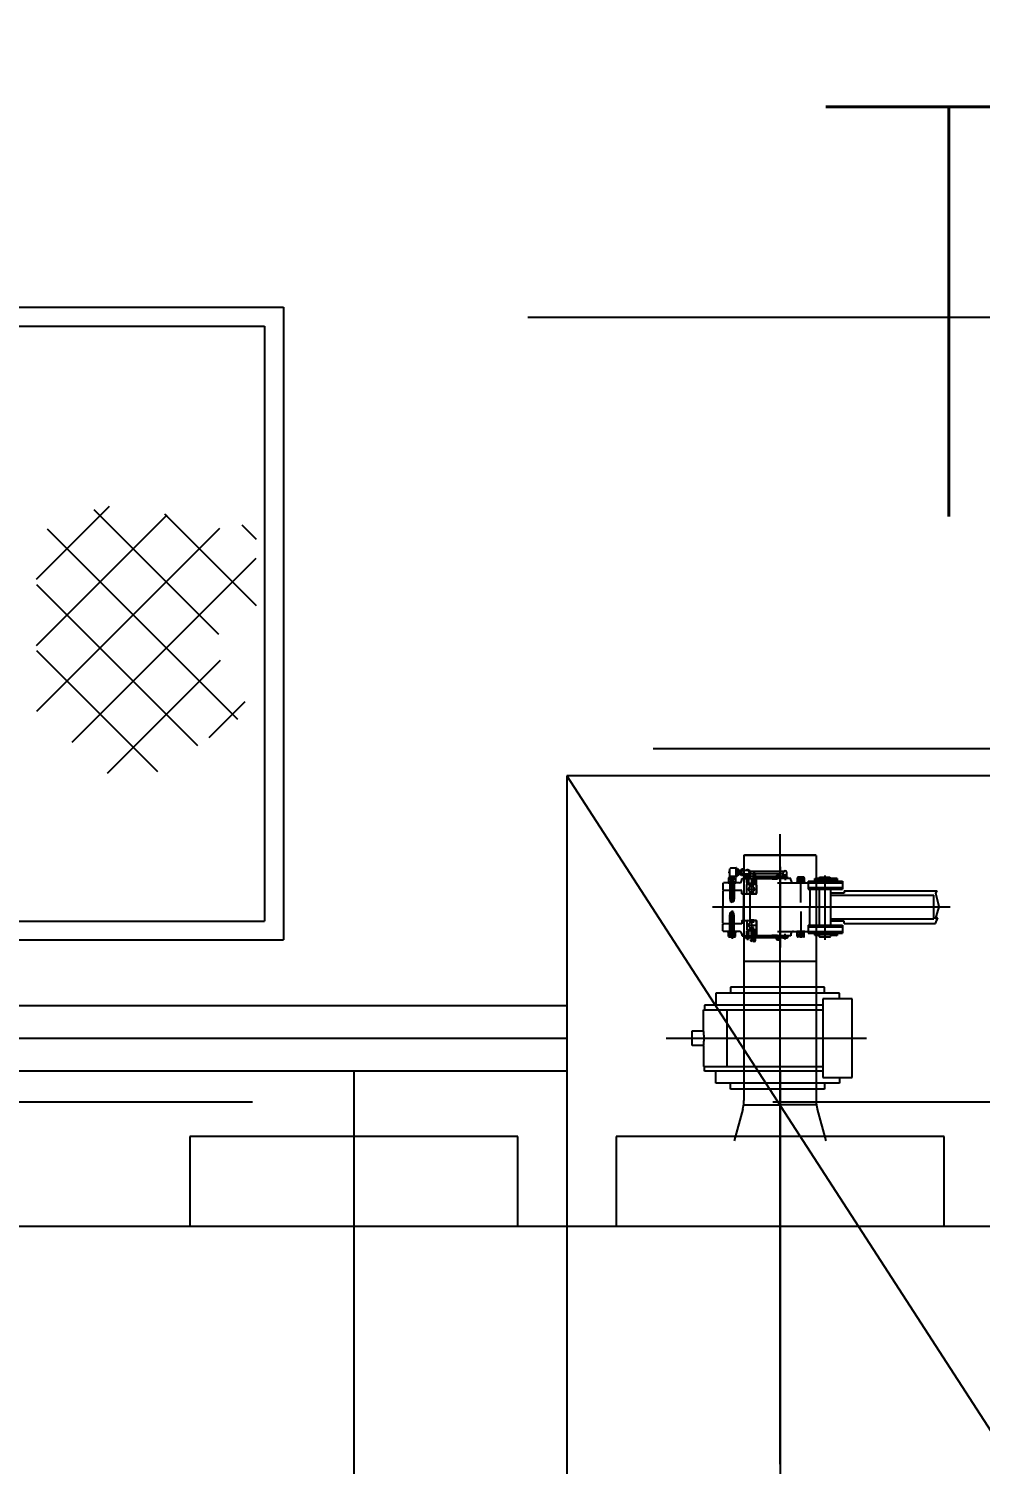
# Model space of a CAD drawing. Header units: millimetres. Extents: x 0 to 42050, y 0 to 29700.
# Drawn here: x 31803.1 to 32093.3, y 21675 to 22112.9 of the extents above; entities that cross this region are included whole.
import ezdxf

# ---------------------------------------------------------------- set-up
doc = ezdxf.new("R2010")
doc.units = ezdxf.units.MM
doc.header["$LTSCALE"] = 50
for name, pattern in [('CENTER2', [28.575, 19.05, -3.175, 3.175, -3.175]), ('HIDDEN2', [4.7625, 3.175, -1.5875]), ('PHANTOM2', [31.75, 15.875, -3.175, 3.175, -3.175, 3.175, -3.175])]:
    doc.linetypes.add(name, pattern=pattern)
for name, color, linetype in [('COTA', 7, 'Continuous'), ('EXISTENTE', 8, 'PHANTOM2'), ('SOLDAS', 8, 'Continuous'), ('TC1', 8, 'CENTER2'), ('TDM', 2, 'Continuous'), ('TR', 7, 'Continuous'), ('TR100', 3, 'Continuous')]:
    doc.layers.add(name, color=color, linetype=linetype)
doc.layers.add('HIDDEN', color=8, linetype='HIDDEN2', transparency=0.4)
doc.styles.add('TR100', font='simplex.shx')

# ---------------------------------------------------------------- blocks, each defined once
blk = doc.blocks.new('CX')
at = {"layer": 'SOLDAS'}
for p, q in [((842, 4929.2), (842, 4964.2)), ((842, 4964.2), (887, 4964.2)), ((887, 4964.2), (887, 4929.2)), ((763.5, 4566.2), (763.5, 4926.2)), ((763.5, 4926.2), (778.5, 4926.2)), ((842, 4929.2), (778.5, 4929.2)), ((778.5, 4929.2), (778.5, 4566.2)), ((887, 4929.2), (950.5, 4929.2)), ((950.5, 4929.2), (950.5, 4566.2)), ((965.5, 4926.2), (950.5, 4926.2)), ((965.5, 4566.2), (965.5, 4926.2)), ((727.5, 4515.2), (727.5, 4892.2)), ((727.5, 4892.2), (763.5, 4892.2)), ((1001.5, 4892.2), (965.5, 4892.2)), ((1001.5, 4515.2), (1001.5, 4892.2)), ((708.5, 4560.2), (708.5, 4847.2)), ((708.5, 4847.2), (727.5, 4847.2)), ((778.5, 4857.2), (950.5, 4857.2)), ((1020.5, 4847.2), (1001.5, 4847.2)), ((1020.5, 4560.2), (1020.5, 4847.2)), ((727.5, 4560.2), (708.5, 4560.2)), ((984.5, 4566.2), (744.5, 4566.2)), ((744.5, 4566.2), (744.5, 4476.2)), ((984.5, 4476.2), (984.5, 4566.2)), ((1001.5, 4560.2), (1020.5, 4560.2)), ((744.5, 4515.2), (727.5, 4515.2)), ((984.5, 4515.2), (1001.5, 4515.2)), ((744.5, 4476.2), (984.5, 4476.2))]:
    blk.add_line(p, q, dxfattribs=at)
blk.add_arc((864.5, 5115.8), 188, 263.1263, 276.8737, dxfattribs=at)
blk = doc.blocks.new('A$C8ff1fb60')
at = {"layer": 'HIDDEN'}
h = blk.add_hatch(dxfattribs=at)
h.set_pattern_fill('ANSI37', color=256, scale=4.5, style=0)
h.set_pattern_definition([(45, (-24791.182, -27357.396), (-10.102788, 10.102788), []), (135, (-24791.182, -27357.396), (-10.102788, -10.102788), [])])
h.paths.add_polyline_path([(-4876.75, 1984.43), (-4876.75, 2010.52), (-4877.06, 2010.99), (-4886.62, 2008.97), (-4895.1, 2010.05), (-4906.68, 2014.22), (-4916.49, 2016.79), (-4926, 2014.95), (-4943.79, 2007.62), (-4943.82, 1953.45), (-4915.94, 1928.9), (-4878.51, 1953.52), (-4891.3, 1974.82)])
at = {"layer": 'SOLDAS'}
for points in [[(-4734.31, 1898.62), (-4732.39, 1898.62), (-4732.39, 1898.58), (-4734.31, 1898.58)], [(-4728.71, 1898.58), (-4730.99, 1898.58), (-4730.99, 1898.62), (-4728.71, 1898.62)], [(-4734.31, 1888.42), (-4732.39, 1888.42), (-4732.39, 1888.45), (-4734.31, 1888.45)], [(-4728.71, 1888.45), (-4730.99, 1888.45), (-4730.99, 1888.42), (-4728.71, 1888.42)]]:
    blk.add_hatch(color=256, dxfattribs=at).paths.add_polyline_path(points)
blk.add_line((-5545.15, 1853.54), (-4782.03, 1853.54))
at = {"layer": 'EXISTENTE'}
for p, q in [((-5126.98, 2076.5), (-4868.49, 2076.5)), ((-4868.49, 2076.5), (-4868.49, 1883.54)), ((-5746.46, 2073.54), (-4596.42, 2073.54)), ((-5126.98, 2070.76), (-4874.23, 2070.76)), ((-4874.23, 2070.76), (-4874.23, 1889.28)), ((1118.04, 1941.75), (-4782.03, 1941.76)), ((-4782.03, 1933.54), (-4782.03, 1513.54)), ((-4728.04, 1909.31), (-4727.84, 1909.51)), ((-4706.04, 1909.31), (-4728.04, 1909.31)), ((-4728.04, 1909.31), (-4728.04, 1834.54)), ((-4727.84, 1909.51), (-4706.24, 1909.51)), ((-4706.04, 1909.31), (-4706.24, 1909.51)), ((-4706.04, 1909.31), (-4706.04, 1834.54)), ((-5148.53, 1889.28), (-4874.23, 1889.28)), ((-5148.53, 1883.54), (-4868.49, 1883.54)), ((-4728.04, 1877.01), (-4706.04, 1877.01)), ((-5545.15, 1863.54), (-4782.03, 1863.54)), ((-5545.15, 1843.54), (-4782.03, 1843.54)), ((1154.54, 1834.04), (-8528.49, 1834.04)), ((-4728.39, 1831.9), (-4731.04, 1822.2)), ((-4728.13, 1833.2), (-4717.04, 1833.2)), ((-4705.95, 1833.2), (-4717.04, 1833.2)), ((-4705.69, 1831.9), (-4703.04, 1822.2))]:
    blk.add_line(p, q, dxfattribs=at)
for points in [[(-4797.02, 1796.04), (-4797.02, 1823.54), (-4897.02, 1823.54), (-4897.02, 1796.04)], [(-4667.04, 1796.04), (-4667.04, 1823.54), (-4767.04, 1823.54), (-4767.04, 1796.04)]]:
    blk.add_lwpolyline(points, dxfattribs=at)
for centre, start, end in [((-4738.04, 1834.54), 344.7449, 0), ((-4696.04, 1834.54), 180, 195.2551)]:
    blk.add_arc(centre, 10, start, end, dxfattribs=at)
at = {"layer": 'SOLDAS'}
for p, q in [((-4732.33, 1903), (-4732.33, 1905.2)), ((-4730.5, 1905.36), (-4732.17, 1905.36)), ((-4730.44, 1902.69), (-4730.44, 1905.52)), ((-4730.28, 1905.52), (-4730.44, 1905.52)), ((-4730.28, 1902.69), (-4730.28, 1905.52)), ((-4729.97, 1905.2), (-4730.28, 1905.2)), ((-4729.97, 1903), (-4729.97, 1905.2)), ((-4734.46, 1900.77), (-4734.31, 1900.92)), ((-4734.46, 1900.77), (-4734.46, 1898.77)), ((-4729.51, 1900.92), (-4734.31, 1900.92)), ((-4732.9, 1901.22), (-4731.58, 1901.22)), ((-4732.9, 1900.92), (-4732.9, 1901.22)), ((-4732.9, 1900.92), (-4731.75, 1900.92)), ((-4732.74, 1902.48), (-4732.74, 1901.22)), ((-4732.58, 1904.46), (-4732.63, 1904.41)), ((-4732.5, 1904.29), (-4732.63, 1904.41)), ((-4732.5, 1903.92), (-4732.63, 1903.79)), ((-4732.58, 1903.74), (-4732.63, 1903.79)), ((-4732.6, 1902.62), (-4730.78, 1902.62)), ((-4732.59, 1904.01), (-4732.59, 1904.19)), ((-4732.56, 1904.19), (-4732.59, 1904.19)), ((-4732.56, 1904.01), (-4732.59, 1904.01)), ((-4732.4, 1904.29), (-4732.58, 1904.46)), ((-4732.4, 1903.92), (-4732.58, 1903.74)), ((-4732.56, 1903.96), (-4732.56, 1904.25)), ((-4732.38, 1904.29), (-4732.52, 1904.29)), ((-4732.38, 1903.92), (-4732.52, 1903.92)), ((-4732.39, 1902.62), (-4732.39, 1901.92)), ((-4732.39, 1901.92), (-4731.69, 1901.52)), ((-4732.39, 1900.92), (-4732.39, 1900.64)), ((-4732.38, 1903.83), (-4732.38, 1904.38)), ((-4732.33, 1904.38), (-4732.38, 1904.38)), ((-4732.33, 1903.83), (-4732.38, 1903.83)), ((-4730.5, 1902.85), (-4732.17, 1902.85)), ((-4732.04, 1902.62), (-4732.04, 1901.92)), ((-4731.75, 1900.92), (-4731.58, 1901.22)), ((-4731, 1901.92), (-4731.69, 1901.52)), ((-4731.63, 1900.92), (-4731.46, 1901.22)), ((-4731.63, 1900.92), (-4730.49, 1900.92)), ((-4731.46, 1901.22), (-4730.49, 1901.22)), ((-4731.35, 1902.62), (-4731.35, 1901.92)), ((-4731, 1902.62), (-4731, 1901.92)), ((-4730.99, 1900.92), (-4730.99, 1900.64)), ((-4730.64, 1902.48), (-4730.64, 1901.22)), ((-4730.49, 1901.22), (-4730.49, 1900.92)), ((-4730.28, 1902.69), (-4730.44, 1902.69)), ((-4729.97, 1903), (-4730.28, 1903)), ((-4729.65, 1904.95), (-4729.97, 1904.95)), ((-4729.65, 1904.58), (-4729.97, 1904.58)), ((-4729.65, 1904.11), (-4729.97, 1904.11)), ((-4729.65, 1903.64), (-4729.97, 1903.64)), ((-4729.65, 1903.25), (-4729.97, 1903.25)), ((-4729.65, 1903.25), (-4729.65, 1904.95)), ((-4729.24, 1904.73), (-4729.65, 1904.73)), ((-4729.17, 1903.47), (-4729.65, 1903.47)), ((-4729.24, 1904.76), (-4729.16, 1903.45)), ((-4729.21, 1904.78), (-4729.22, 1904.78)), ((-4729.19, 1904.76), (-4729.12, 1903.45)), ((-4729.12, 1904.73), (-4729.19, 1904.73)), ((-4729.14, 1903.43), (-4729.14, 1903.43)), ((-4729.12, 1904.76), (-4729.05, 1903.45)), ((-4729.05, 1903.47), (-4729.12, 1903.47)), ((-4729.1, 1904.78), (-4729.1, 1904.78)), ((-4729.07, 1904.76), (-4729, 1903.45)), ((-4729, 1904.73), (-4729.07, 1904.73)), ((-4729.02, 1903.43), (-4729.02, 1903.43)), ((-4729, 1904.76), (-4728.93, 1903.45)), ((-4728.93, 1903.47), (-4729, 1903.47)), ((-4728.98, 1904.78), (-4728.98, 1904.78)), ((-4728.96, 1904.76), (-4728.88, 1903.45)), ((-4728.88, 1904.73), (-4728.95, 1904.73)), ((-4728.9, 1903.43), (-4728.9, 1903.43)), ((-4728.88, 1904.76), (-4728.87, 1904.48)), ((-4728.87, 1903.47), (-4728.88, 1903.47)), ((-4728.87, 1903.43), (-4728.87, 1904.81)), ((-4728.18, 1905.05), (-4728.77, 1905.05)), ((-4728.18, 1904.57), (-4728.77, 1904.57)), ((-4728.18, 1903.63), (-4728.77, 1903.63)), ((-4728.18, 1903.16), (-4728.77, 1903.16)), ((-4728.71, 1902.12), (-4728.56, 1902.27)), ((-4728.71, 1901.72), (-4728.71, 1902.12)), ((-4728.56, 1902.27), (-4725.21, 1902.27)), ((-4728.08, 1903.4), (-4728.08, 1904.81)), ((-4727.7, 1904.66), (-4728.08, 1904.66)), ((-4728.08, 1904.66), (-4728.08, 1903.55)), ((-4726.91, 1903.55), (-4728.08, 1903.55)), ((-4726.91, 1904.66), (-4727.7, 1904.66)), ((-4727.7, 1903.55), (-4727.7, 1903.31)), ((-4726.12, 1903.31), (-4727.7, 1903.31)), ((-4727.55, 1902.89), (-4727.47, 1902.94)), ((-4727.55, 1902.89), (-4727.55, 1902.47)), ((-4726.27, 1902.47), (-4727.55, 1902.47)), ((-4727.48, 1903.08), (-4727.48, 1903.21)), ((-4727.47, 1903.25), (-4727.47, 1903.31)), ((-4727.37, 1903.25), (-4727.47, 1903.25)), ((-4727.47, 1902.94), (-4726.36, 1902.94)), ((-4727.42, 1902.34), (-4726.41, 1902.34)), ((-4727.42, 1902.34), (-4727.42, 1902.27)), ((-4727.37, 1903.25), (-4727.26, 1903.25)), ((-4726.46, 1903.04), (-4727.37, 1903.04)), ((-4727.37, 1902.34), (-4727.37, 1902.47)), ((-4727.28, 1902.94), (-4727.28, 1903.04)), ((-4726.57, 1903.25), (-4727.26, 1903.25)), ((-4727.26, 1903.21), (-4727.26, 1903.08)), ((-4727.23, 1902.94), (-4727.23, 1903.04)), ((-4727.23, 1902.89), (-4727.23, 1902.47)), ((-4727.21, 1901.05), (-4727.21, 1902.27)), ((-4727.21, 1901.05), (-4726.61, 1901.05)), ((-4727.15, 1902.27), (-4727.15, 1900.82)), ((-4727.11, 1900.8), (-4727.15, 1900.82)), ((-4727.15, 1900.82), (-4726.67, 1900.82)), ((-4727.11, 1900.42), (-4727.11, 1900.8)), ((-4726.67, 1900.82), (-4726.71, 1900.8)), ((-4726.71, 1900.72), (-4726.71, 1900.8)), ((-4726.67, 1902.27), (-4726.67, 1900.82)), ((-4726.61, 1901.05), (-4726.61, 1902.27)), ((-4726.6, 1902.94), (-4726.6, 1903.04)), ((-4726.59, 1902.89), (-4726.59, 1902.47)), ((-4726.57, 1903.25), (-4726.46, 1903.25)), ((-4726.57, 1903.21), (-4726.57, 1903.08)), ((-4726.55, 1902.94), (-4726.55, 1903.04)), ((-4726.46, 1903.25), (-4726.36, 1903.25)), ((-4726.46, 1902.34), (-4726.46, 1902.47)), ((-4726.41, 1902.34), (-4726.41, 1902.27)), ((-4726.36, 1903.25), (-4726.36, 1903.31)), ((-4726.27, 1902.89), (-4726.36, 1902.94)), ((-4726.35, 1903.08), (-4726.35, 1903.21)), ((-4726.27, 1902.89), (-4726.27, 1902.47)), ((-4725.19, 1902.87), (-4726.21, 1902.87)), ((-4726.21, 1902.27), (-4726.21, 1902.87)), ((-4715.93, 1904.39), (-4726.17, 1904.39)), ((-4726.12, 1904.1), (-4726.12, 1903.31)), ((-4725.22, 1903.65), (-4726.12, 1903.65)), ((-4725.71, 1902.27), (-4725.71, 1900.82)), ((-4725.71, 1901.92), (-4725.71, 1900.92)), ((-4725.71, 1901.92), (-4725.71, 1900.92)), ((-4725.71, 1901.92), (-4725.71, 1900.92)), ((-4725.71, 1900.82), (-4724.21, 1900.82)), ((-4725.71, 1900.82), (-4724.21, 1900.82)), ((-4724.66, 1902.02), (-4725.61, 1902.02)), ((-4725.41, 1900.52), (-4725.41, 1900.82)), ((-4725.34, 1901.54), (-4725.34, 1900.82)), ((-4725.34, 1900.82), (-4724.21, 1900.82)), ((-4725.3, 1903.19), (-4725.3, 1902.96)), ((-4725.24, 1901.64), (-4724.77, 1901.64)), ((-4725.12, 1903.89), (-4725.21, 1903.73)), ((-4725.21, 1903.73), (-4724.57, 1903.73)), ((-4725.21, 1902.27), (-4724.11, 1902.27)), ((-4724.59, 1903.22), (-4725.2, 1903.22)), ((-4725.19, 1902.92), (-4725.2, 1902.92)), ((-4724.98, 1902.92), (-4725.2, 1902.92)), ((-4725.19, 1902.92), (-4725.19, 1902.27)), ((-4725.19, 1902.92), (-4725.19, 1902.43)), ((-4725.13, 1902.86), (-4725.19, 1902.92)), ((-4724.59, 1902.92), (-4725.19, 1902.92)), ((-4725.19, 1902.43), (-4725.13, 1902.37)), ((-4724.59, 1902.43), (-4725.19, 1902.43)), ((-4725.16, 1903.48), (-4724.63, 1903.48)), ((-4725.13, 1902.86), (-4725.13, 1902.37)), ((-4724.65, 1902.86), (-4725.13, 1902.86)), ((-4725.04, 1902.37), (-4725.13, 1902.37)), ((-4725.13, 1902.37), (-4725.13, 1902.27)), ((-4725.12, 1903.89), (-4724.66, 1903.89)), ((-4725.1, 1903.19), (-4725.1, 1902.96)), ((-4725.04, 1902.37), (-4725.04, 1902.3)), ((-4725.04, 1902.37), (-4724.74, 1902.37)), ((-4725.04, 1902.32), (-4724.74, 1902.32)), ((-4725.04, 1902.3), (-4724.74, 1902.3)), ((-4724.89, 1902.3), (-4724.89, 1902.32)), ((-4724.77, 1901.64), (-4724.66, 1901.42)), ((-4724.65, 1902.37), (-4724.74, 1902.37)), ((-4724.74, 1902.37), (-4724.74, 1902.3)), ((-4724.69, 1903.19), (-4724.69, 1902.96)), ((-4724.66, 1903.89), (-4724.57, 1903.73)), ((-4724.66, 1902.02), (-4724.21, 1902.02)), ((-4724.66, 1902.02), (-4724.59, 1901.64)), ((-4724.66, 1901.12), (-4724.66, 1900.97)), ((-4724.4, 1900.97), (-4724.66, 1900.97)), ((-4724.65, 1902.86), (-4724.59, 1902.92)), ((-4724.65, 1902.86), (-4724.65, 1902.37)), ((-4724.65, 1902.37), (-4724.59, 1902.43)), ((-4724.65, 1902.37), (-4724.65, 1902.27)), ((-4724.59, 1902.92), (-4724.59, 1902.27)), ((-4724.59, 1902.92), (-4724.59, 1902.43)), ((-4724.59, 1902.92), (-4724.59, 1902.92)), ((-4716.21, 1902.87), (-4724.59, 1902.87)), ((-4724.59, 1901.64), (-4724.21, 1901.27)), ((-4716.07, 1903.65), (-4724.57, 1903.65)), ((-4724.49, 1903.19), (-4724.49, 1902.96)), ((-4724.41, 1900.97), (-4724.38, 1901)), ((-4724.21, 1901.27), (-4724.4, 1900.97)), ((-4724.4, 1900.97), (-4724.21, 1900.97)), ((-4724.16, 1902.22), (-4724.21, 1902.17)), ((-4724.21, 1897.62), (-4724.21, 1902.17)), ((-4724.16, 1902.22), (-4717.85, 1902.22)), ((-4724.11, 1902.67), (-4724.11, 1902.22)), ((-4723.61, 1902.67), (-4724.11, 1902.67)), ((-4723.61, 1902.22), (-4723.61, 1902.67)), ((-4723.61, 1902.27), (-4717.85, 1902.27)), ((-4723.41, 1902.77), (-4723.51, 1902.87)), ((-4723.51, 1902.27), (-4723.41, 1902.37)), ((-4723.41, 1902.77), (-4717.85, 1902.77)), ((-4723.41, 1902.37), (-4723.41, 1902.77)), ((-4723.41, 1902.37), (-4717.85, 1902.37)), ((-4719.59, 1902.22), (-4719.49, 1902.12)), ((-4719.49, 1902.12), (-4717.85, 1902.12)), ((-4718.13, 1903.31), (-4718.13, 1902.96)), ((-4718.13, 1902.96), (-4717.99, 1902.96)), ((-4718.02, 1902.96), (-4718.13, 1902.96)), ((-4717.02, 1903.36), (-4718.02, 1903.36)), ((-4717.05, 1902.96), (-4718.02, 1902.96)), ((-4717.99, 1902.96), (-4717.96, 1902.91)), ((-4717.11, 1902.9), (-4717.96, 1902.9)), ((-4717.9, 1903.31), (-4717.9, 1902.96)), ((-4717.9, 1902.96), (-4716.93, 1902.96)), ((-4713.71, 1902.27), (-4717.85, 1902.27)), ((-4717.85, 1900.92), (-4697.98, 1900.92)), ((-4717.78, 1903.51), (-4717.78, 1903.36)), ((-4717.28, 1903.51), (-4717.78, 1903.51)), ((-4717.28, 1903.51), (-4717.28, 1903.36)), ((-4717.16, 1903.31), (-4717.16, 1902.96)), ((-4717.08, 1902.96), (-4717.1, 1902.91)), ((-4716.93, 1902.96), (-4717.05, 1902.96)), ((-4716.93, 1903.31), (-4716.93, 1902.96)), ((-4716.21, 1902.27), (-4716.21, 1902.87)), ((-4716.15, 1902.89), (-4716.07, 1902.94)), ((-4716.15, 1902.89), (-4716.15, 1902.47)), ((-4716.15, 1902.47), (-4714.87, 1902.47)), ((-4716.08, 1903.08), (-4716.08, 1903.21)), ((-4716.07, 1903.25), (-4716.07, 1904.01)), ((-4716.07, 1903.25), (-4715.17, 1903.25)), ((-4715.97, 1903.25), (-4716.07, 1903.25)), ((-4714.96, 1902.94), (-4716.07, 1902.94)), ((-4715.01, 1902.34), (-4716.02, 1902.34)), ((-4716.02, 1902.34), (-4716.02, 1902.27)), ((-4715.97, 1903.04), (-4715.06, 1903.04)), ((-4715.97, 1902.34), (-4715.97, 1902.47)), ((-4715.88, 1902.94), (-4715.88, 1903.04)), ((-4715.86, 1903.21), (-4715.86, 1903.08)), ((-4715.83, 1902.94), (-4715.83, 1903.04)), ((-4715.83, 1902.89), (-4715.83, 1902.47)), ((-4715.2, 1902.94), (-4715.2, 1903.04)), ((-4715.19, 1902.89), (-4715.19, 1902.47)), ((-4715.06, 1903.25), (-4715.17, 1903.25)), ((-4715.17, 1903.21), (-4715.17, 1903.08)), ((-4715.15, 1902.94), (-4715.15, 1903.04)), ((-4715.06, 1903.25), (-4714.96, 1903.25)), ((-4715.06, 1902.34), (-4715.06, 1902.47)), ((-4715.01, 1902.34), (-4715.01, 1902.27)), ((-4714.96, 1903.25), (-4714.96, 1904.01)), ((-4714.87, 1902.89), (-4714.96, 1902.94)), ((-4714.95, 1903.08), (-4714.95, 1903.21)), ((-4714.87, 1902.89), (-4714.87, 1902.47)), ((-4713.71, 1901.72), (-4713.71, 1902.27)), ((-4710.97, 1901.22), (-4711.94, 1901.22)), ((-4711.94, 1901.22), (-4711.94, 1900.92)), ((-4710.79, 1900.92), (-4711.94, 1900.92)), ((-4711.78, 1902.48), (-4711.78, 1901.22)), ((-4709.82, 1902.62), (-4711.64, 1902.62)), ((-4711.43, 1902.62), (-4711.43, 1901.92)), ((-4711.43, 1901.92), (-4710.73, 1901.52)), ((-4711.08, 1902.62), (-4711.08, 1901.92)), ((-4710.79, 1900.92), (-4710.97, 1901.22)), ((-4709.53, 1901.22), (-4710.85, 1901.22)), ((-4710.67, 1900.92), (-4710.85, 1901.22)), ((-4710.04, 1901.92), (-4710.73, 1901.52)), ((-4709.53, 1900.92), (-4710.67, 1900.92)), ((-4710.39, 1902.62), (-4710.39, 1901.92)), ((-4710.04, 1902.62), (-4710.04, 1901.92)), ((-4709.68, 1902.48), (-4709.68, 1901.22)), ((-4709.53, 1900.92), (-4709.53, 1901.22)), ((-4709.36, 1900.92), (-4707.96, 1900.92)), ((-4708.51, 1901.42), (-4697.98, 1901.42)), ((-4708.51, 1901.42), (-4708.51, 1899.02)), ((-4705.16, 1902.21), (-4706.13, 1902.21)), ((-4705.16, 1901.62), (-4706.13, 1901.62)), ((-4705.31, 1902.21), (-4705.31, 1901.62)), ((-4705.01, 1902.62), (-4705.16, 1902.47)), ((-4705.16, 1902.47), (-4701.67, 1902.47)), ((-4705.16, 1902.47), (-4705.16, 1901.42)), ((-4705.01, 1902.62), (-4701.82, 1902.62)), ((-4701.82, 1902.62), (-4701.67, 1902.47)), ((-4701.67, 1902.47), (-4701.67, 1901.42)), ((-4699.67, 1902.21), (-4701.67, 1902.21)), ((-4699.67, 1901.62), (-4701.67, 1901.62)), ((-4699.67, 1902.21), (-4699.67, 1901.62)), ((-4697.98, 1901.42), (-4697.98, 1900.92)), ((-4697.98, 1900.92), (-4697.98, 1899.02)), ((-4734.46, 1898.77), (-4734.31, 1898.62)), ((-4734.46, 1898.43), (-4734.31, 1898.58)), ((-4734.46, 1898.43), (-4734.46, 1893.52)), ((-4734.31, 1898.62), (-4734.31, 1898.58)), ((-4732.39, 1898.62), (-4734.31, 1898.62)), ((-4732.39, 1898.58), (-4734.31, 1898.58)), ((-4732.3, 1900.54), (-4732.39, 1900.64)), ((-4732.39, 1900.64), (-4732.39, 1900.54)), ((-4732.39, 1900.54), (-4732.39, 1895.91)), ((-4730.99, 1900.54), (-4732.39, 1900.54)), ((-4732.3, 1896.22), (-4732.3, 1900.54)), ((-4731.09, 1900.54), (-4730.99, 1900.64)), ((-4731.09, 1896.22), (-4731.09, 1900.54)), ((-4730.99, 1900.64), (-4730.99, 1900.54)), ((-4730.99, 1900.54), (-4730.99, 1895.91)), ((-4728.71, 1898.62), (-4730.99, 1898.62)), ((-4728.71, 1898.58), (-4730.99, 1898.58)), ((-4728.86, 1898.58), (-4728.71, 1898.43)), ((-4728.71, 1897.62), (-4728.71, 1898.62)), ((-4728.71, 1897.77), (-4728.56, 1897.62)), ((-4728.71, 1897.77), (-4728.56, 1897.62)), ((-4728.71, 1897.62), (-4724.21, 1897.62)), ((-4728.21, 1897.62), (-4728.21, 1893.44)), ((-4727.21, 1900.22), (-4727.21, 1900.42)), ((-4726.51, 1900.42), (-4727.21, 1900.42)), ((-4726.51, 1900.42), (-4727.21, 1900.42)), ((-4727.21, 1897.62), (-4727.21, 1900.22)), ((-4726.24, 1900.42), (-4727.01, 1900.42)), ((-4725.41, 1900.72), (-4726.71, 1900.72)), ((-4724.21, 1900.52), (-4726.51, 1900.52)), ((-4725.41, 1900.52), (-4726.51, 1900.52)), ((-4726.51, 1900.52), (-4726.51, 1900.42)), ((-4726.51, 1900.52), (-4726.51, 1900.42)), ((-4726.24, 1900.42), (-4725.19, 1900.42)), ((-4726.24, 1899.75), (-4726.24, 1900.42)), ((-4726.24, 1897.62), (-4726.24, 1898.29)), ((-4726.11, 1893.52), (-4726.11, 1897.52)), ((-4725.01, 1897.52), (-4726.11, 1897.52)), ((-4725.19, 1899.75), (-4725.19, 1900.42)), ((-4724.41, 1900.42), (-4725.19, 1900.42)), ((-4725.15, 1899.72), (-4725.19, 1899.76)), ((-4725.19, 1897.62), (-4725.19, 1898.29)), ((-4724.41, 1897.62), (-4725.19, 1897.62)), ((-4725.01, 1897.62), (-4725.01, 1897.52)), ((-4724.41, 1900.42), (-4724.21, 1900.42)), ((-4724.41, 1897.62), (-4724.21, 1897.62)), ((-4724.21, 1900.22), (-4724.21, 1897.82)), ((-4708.51, 1899.52), (-4697.98, 1899.52)), ((-4708.51, 1899.02), (-4697.98, 1899.02)), ((-4708.51, 1899.02), (-4697.98, 1899.02)), ((-4707.96, 1899.02), (-4707.96, 1893.52)), ((-4705.16, 1899.02), (-4705.16, 1888.02)), ((-4701.67, 1899.02), (-4701.67, 1888.02)), ((-4701.67, 1897.96), (-4701.67, 1889.08)), ((-4697.48, 1897.81), (-4701.67, 1897.81)), ((-4701.67, 1897.12), (-4670.14, 1897.12)), ((-4697.48, 1898.53), (-4669.11, 1898.53)), ((-4697.48, 1898.53), (-4697.48, 1897.81)), ((-4670.14, 1889.92), (-4670.14, 1897.12)), ((-4669.53, 1897.8), (-4669.11, 1898.53)), ((-4668.55, 1893.61), (-4669.53, 1897.8)), ((-4734.46, 1888.6), (-4734.46, 1893.52)), ((-4730.99, 1896.31), (-4732.39, 1896.31)), ((-4732.39, 1896.31), (-4732.3, 1896.22)), ((-4732.39, 1895.91), (-4730.99, 1895.91)), ((-4732.3, 1896.22), (-4732.3, 1895.3)), ((-4731.09, 1896.22), (-4732.3, 1896.22)), ((-4732.3, 1895.3), (-4731.69, 1894.99)), ((-4731.09, 1895.3), (-4732.3, 1895.3)), ((-4732.3, 1891.74), (-4731.71, 1892.04)), ((-4731.09, 1895.3), (-4731.69, 1894.99)), ((-4731.09, 1891.74), (-4731.67, 1892.04)), ((-4730.99, 1896.31), (-4731.09, 1896.22)), ((-4731.09, 1896.22), (-4731.09, 1895.3)), ((-4728.21, 1889.42), (-4728.21, 1893.6)), ((-4726.11, 1889.42), (-4726.11, 1893.52)), ((-4707.96, 1888.02), (-4707.96, 1893.52)), ((-4669.6, 1889.85), (-4668.55, 1893.61)), ((-4734.46, 1888.6), (-4734.31, 1888.45)), ((-4734.46, 1888.27), (-4734.31, 1888.42)), ((-4734.46, 1886.27), (-4734.46, 1888.27)), ((-4734.46, 1886.27), (-4734.46, 1888.27)), ((-4734.31, 1888.42), (-4734.31, 1888.45)), ((-4732.39, 1888.45), (-4734.31, 1888.45)), ((-4732.39, 1888.42), (-4734.31, 1888.42)), ((-4732.39, 1886.49), (-4732.39, 1891.13)), ((-4732.39, 1891.13), (-4730.99, 1891.13)), ((-4732.39, 1890.73), (-4732.3, 1890.82)), ((-4730.99, 1890.73), (-4732.39, 1890.73)), ((-4732.3, 1891.74), (-4731.71, 1891.74)), ((-4732.3, 1890.82), (-4732.3, 1891.74)), ((-4732.3, 1890.82), (-4732.3, 1886.49)), ((-4731.09, 1890.82), (-4732.3, 1890.82)), ((-4731.09, 1891.74), (-4731.67, 1891.74)), ((-4731.09, 1890.82), (-4731.09, 1891.74)), ((-4731.09, 1890.82), (-4731.09, 1886.49)), ((-4730.99, 1890.73), (-4731.09, 1890.82)), ((-4730.99, 1886.49), (-4730.99, 1891.13)), ((-4728.71, 1888.45), (-4730.99, 1888.45)), ((-4728.71, 1888.42), (-4730.99, 1888.42)), ((-4728.86, 1888.45), (-4728.71, 1888.6)), ((-4728.71, 1889.42), (-4724.21, 1889.42)), ((-4728.71, 1889.27), (-4728.56, 1889.42)), ((-4728.71, 1889.27), (-4728.56, 1889.42)), ((-4728.71, 1889.42), (-4728.71, 1888.42)), ((-4727.21, 1889.42), (-4727.21, 1886.82)), ((-4726.24, 1889.42), (-4726.24, 1888.75)), ((-4725.01, 1889.52), (-4726.11, 1889.52)), ((-4725.19, 1889.42), (-4725.19, 1888.75)), ((-4724.41, 1889.42), (-4725.19, 1889.42)), ((-4725.01, 1889.42), (-4725.01, 1889.52)), ((-4724.41, 1889.42), (-4724.21, 1889.42)), ((-4724.21, 1889.42), (-4724.21, 1884.87)), ((-4724.21, 1886.82), (-4724.21, 1889.22)), ((-4708.51, 1888.02), (-4697.98, 1888.02)), ((-4708.51, 1888.02), (-4708.51, 1885.62)), ((-4701.67, 1889.92), (-4670.14, 1889.92)), ((-4697.48, 1889.23), (-4701.67, 1889.23)), ((-4697.98, 1888.02), (-4697.98, 1885.62)), ((-4697.48, 1888.51), (-4697.48, 1889.23)), ((-4697.48, 1888.51), (-4669.6, 1888.51)), ((-4669.6, 1888.51), (-4668.9, 1890.23)), ((-4668.9, 1890.23), (-4669.6, 1889.85)), ((-4734.46, 1886.27), (-4734.31, 1886.12)), ((-4732.74, 1886.12), (-4734.31, 1886.12)), ((-4732.9, 1886.12), (-4731.58, 1886.12)), ((-4732.9, 1885.82), (-4732.9, 1886.12)), ((-4732.9, 1885.82), (-4731.75, 1885.82)), ((-4732.74, 1886.12), (-4732.39, 1886.12)), ((-4732.74, 1884.56), (-4732.74, 1885.82)), ((-4732.6, 1884.42), (-4730.78, 1884.42)), ((-4730.99, 1886.49), (-4732.39, 1886.49)), ((-4732.39, 1886.4), (-4732.39, 1886.49)), ((-4732.3, 1886.49), (-4732.39, 1886.4)), ((-4732.39, 1886.12), (-4732.39, 1886.4)), ((-4732.39, 1886.12), (-4730.99, 1886.12)), ((-4732.39, 1885.12), (-4731.69, 1885.52)), ((-4732.39, 1884.42), (-4732.39, 1885.12)), ((-4732.04, 1884.42), (-4732.04, 1885.12)), ((-4731.75, 1885.82), (-4731.58, 1886.12)), ((-4731, 1885.12), (-4731.69, 1885.52)), ((-4731.63, 1885.82), (-4731.46, 1886.12)), ((-4731.63, 1885.82), (-4730.49, 1885.82)), ((-4731.46, 1886.12), (-4730.49, 1886.12)), ((-4729.51, 1886.12), (-4731.39, 1886.12)), ((-4731.35, 1884.42), (-4731.35, 1885.12)), ((-4731.09, 1886.49), (-4730.99, 1886.4)), ((-4731, 1884.42), (-4731, 1885.12)), ((-4730.99, 1886.4), (-4730.99, 1886.49)), ((-4730.99, 1886.12), (-4730.99, 1886.4)), ((-4730.99, 1886.12), (-4730.64, 1886.12)), ((-4730.64, 1884.56), (-4730.64, 1885.82)), ((-4730.49, 1886.12), (-4730.49, 1885.82)), ((-4728.71, 1885.32), (-4728.71, 1884.92)), ((-4728.71, 1884.92), (-4728.56, 1884.77)), ((-4728.56, 1884.77), (-4725.71, 1884.77)), ((-4727.55, 1884.14), (-4727.55, 1884.57)), ((-4726.27, 1884.57), (-4727.55, 1884.57)), ((-4727.55, 1884.14), (-4727.47, 1884.09)), ((-4727.47, 1884.09), (-4726.36, 1884.09)), ((-4727.42, 1884.69), (-4727.42, 1884.77)), ((-4727.42, 1884.69), (-4726.41, 1884.69)), ((-4727.37, 1884.69), (-4727.37, 1884.57)), ((-4727.23, 1884.14), (-4727.23, 1884.57)), ((-4727.21, 1886.82), (-4727.21, 1886.62)), ((-4726.51, 1886.62), (-4727.21, 1886.62)), ((-4727.21, 1885.98), (-4727.21, 1884.77)), ((-4727.21, 1885.98), (-4726.61, 1885.98)), ((-4727.11, 1886.23), (-4727.15, 1886.22)), ((-4727.15, 1884.77), (-4727.15, 1886.22)), ((-4727.15, 1886.22), (-4726.67, 1886.22)), ((-4727.11, 1886.62), (-4727.11, 1886.23)), ((-4726.24, 1886.62), (-4727.01, 1886.62)), ((-4725.41, 1886.32), (-4726.71, 1886.32)), ((-4726.71, 1886.32), (-4726.71, 1886.23)), ((-4726.67, 1886.22), (-4726.71, 1886.23)), ((-4726.67, 1884.77), (-4726.67, 1886.22)), ((-4726.61, 1885.98), (-4726.61, 1884.77)), ((-4726.59, 1884.14), (-4726.59, 1884.57)), ((-4726.51, 1886.52), (-4726.51, 1886.62)), ((-4724.21, 1886.52), (-4726.51, 1886.52)), ((-4726.46, 1884.69), (-4726.46, 1884.57)), ((-4726.41, 1884.69), (-4726.41, 1884.77)), ((-4726.27, 1884.14), (-4726.36, 1884.09)), ((-4726.27, 1884.14), (-4726.27, 1884.57)), ((-4726.24, 1887.29), (-4726.24, 1886.62)), ((-4726.24, 1886.62), (-4725.19, 1886.62)), ((-4726.21, 1884.17), (-4726.21, 1884.77)), ((-4725.19, 1884.17), (-4726.21, 1884.17)), ((-4725.92, 1883.25), (-4725.92, 1883.55)), ((-4725.77, 1883.16), (-4725.77, 1883.64)), ((-4725.71, 1886.22), (-4724.21, 1886.22)), ((-4725.71, 1886.22), (-4724.21, 1886.22)), ((-4725.71, 1884.77), (-4725.71, 1886.22)), ((-4725.71, 1885.12), (-4725.71, 1886.12)), ((-4725.71, 1885.12), (-4725.71, 1886.12)), ((-4725.71, 1885.12), (-4725.71, 1886.12)), ((-4725.71, 1884.77), (-4724.11, 1884.77)), ((-4725.61, 1886.22), (-4725.34, 1886.22)), ((-4724.66, 1885.02), (-4725.61, 1885.02)), ((-4725.41, 1886.52), (-4725.41, 1886.22)), ((-4725.36, 1886.22), (-4725.34, 1886.2)), ((-4725.34, 1885.49), (-4725.34, 1886.22)), ((-4725.34, 1886.22), (-4724.21, 1886.22)), ((-4725.32, 1883.58), (-4725.32, 1883.22)), ((-4725.22, 1883.64), (-4725.3, 1883.64)), ((-4725.22, 1883.52), (-4725.3, 1883.52)), ((-4725.3, 1883.28), (-4725.22, 1883.28)), ((-4725.28, 1883.89), (-4725.28, 1884.07)), ((-4725.24, 1885.39), (-4724.77, 1885.39)), ((-4725.15, 1887.32), (-4725.19, 1887.28)), ((-4725.19, 1887.29), (-4725.19, 1886.62)), ((-4724.41, 1886.62), (-4725.19, 1886.62)), ((-4725.19, 1884.12), (-4725.19, 1884.77)), ((-4725.19, 1884.6), (-4725.13, 1884.67)), ((-4725.19, 1884.12), (-4725.19, 1884.6)), ((-4724.59, 1884.6), (-4725.19, 1884.6)), ((-4725.13, 1884.18), (-4725.19, 1884.12)), ((-4725.19, 1884.12), (-4724.59, 1884.12)), ((-4725.19, 1883.16), (-4725.19, 1883.83)), ((-4725.19, 1883.58), (-4725.19, 1883.22)), ((-4725.13, 1884.66), (-4725.13, 1884.77)), ((-4725.13, 1884.18), (-4725.13, 1884.67)), ((-4725.04, 1884.67), (-4725.13, 1884.67)), ((-4724.65, 1884.18), (-4725.13, 1884.18)), ((-4725.11, 1886.22), (-4724.21, 1886.22)), ((-4725.11, 1886.22), (-4724.21, 1886.22)), ((-4725.09, 1884.12), (-4724.71, 1884.12)), ((-4725.04, 1884.67), (-4725.04, 1884.74)), ((-4725.04, 1884.74), (-4724.74, 1884.74)), ((-4725.04, 1884.72), (-4724.74, 1884.72)), ((-4725.04, 1884.67), (-4724.74, 1884.67)), ((-4724.9, 1883.9), (-4724.9, 1884.06)), ((-4724.89, 1884.74), (-4724.89, 1884.72)), ((-4724.77, 1885.39), (-4724.66, 1885.62)), ((-4724.74, 1884.67), (-4724.74, 1884.74)), ((-4724.65, 1884.67), (-4724.74, 1884.67)), ((-4724.66, 1885.92), (-4724.66, 1886.07)), ((-4724.4, 1886.07), (-4724.66, 1886.07)), ((-4724.66, 1885.02), (-4724.59, 1885.39)), ((-4724.66, 1885.02), (-4724.21, 1885.02)), ((-4724.65, 1884.66), (-4724.65, 1884.77)), ((-4724.65, 1884.18), (-4724.65, 1884.67)), ((-4724.65, 1884.67), (-4724.59, 1884.6)), ((-4724.65, 1884.18), (-4724.59, 1884.12)), ((-4724.59, 1885.39), (-4724.21, 1885.77)), ((-4724.59, 1884.12), (-4724.59, 1884.77)), ((-4724.59, 1884.12), (-4724.59, 1884.6)), ((-4716.21, 1884.17), (-4724.59, 1884.17)), ((-4724.51, 1883.89), (-4724.51, 1884.07)), ((-4724.41, 1886.62), (-4724.21, 1886.62)), ((-4724.41, 1886.07), (-4724.38, 1886.04)), ((-4724.21, 1885.77), (-4724.4, 1886.07)), ((-4724.4, 1886.07), (-4724.21, 1886.07)), ((-4724.16, 1884.82), (-4724.21, 1884.87)), ((-4724.16, 1884.82), (-4717.85, 1884.82)), ((-4724.11, 1884.37), (-4724.11, 1884.82)), ((-4723.61, 1884.37), (-4724.11, 1884.37)), ((-4723.61, 1884.82), (-4723.61, 1884.37)), ((-4723.61, 1884.77), (-4717.85, 1884.77)), ((-4723.51, 1884.77), (-4723.41, 1884.67)), ((-4723.41, 1884.27), (-4723.51, 1884.17)), ((-4723.41, 1884.67), (-4717.85, 1884.67)), ((-4723.41, 1884.67), (-4723.41, 1884.27)), ((-4717.85, 1884.27), (-4723.41, 1884.27)), ((-4719.49, 1884.92), (-4719.59, 1884.82)), ((-4719.49, 1884.92), (-4717.85, 1884.92)), ((-4718.13, 1883.72), (-4718.13, 1884.07)), ((-4718.02, 1884.07), (-4718.13, 1884.07)), ((-4718.13, 1884.07), (-4717.99, 1884.07)), ((-4717.05, 1884.07), (-4718.02, 1884.07)), ((-4717.02, 1883.67), (-4718.02, 1883.67)), ((-4717.99, 1884.07), (-4717.96, 1884.12)), ((-4717.11, 1884.14), (-4717.96, 1884.14)), ((-4717.9, 1884.07), (-4716.93, 1884.07)), ((-4717.9, 1883.72), (-4717.9, 1884.07)), ((-4717.85, 1886.12), (-4697.98, 1886.12)), ((-4713.71, 1884.77), (-4717.85, 1884.77)), ((-4717.78, 1883.52), (-4717.78, 1883.67)), ((-4717.28, 1883.52), (-4717.78, 1883.52)), ((-4717.28, 1883.52), (-4717.28, 1883.67)), ((-4717.16, 1883.72), (-4717.16, 1884.07)), ((-4717.08, 1884.07), (-4717.1, 1884.12)), ((-4716.93, 1884.07), (-4717.05, 1884.07)), ((-4716.93, 1883.72), (-4716.93, 1884.07)), ((-4716.21, 1884.17), (-4716.21, 1884.77)), ((-4716.15, 1884.57), (-4714.87, 1884.57)), ((-4716.15, 1884.14), (-4716.15, 1884.57)), ((-4716.15, 1884.14), (-4716.07, 1884.09)), ((-4714.96, 1884.09), (-4716.07, 1884.09)), ((-4716.02, 1884.69), (-4716.02, 1884.77)), ((-4715.01, 1884.69), (-4716.02, 1884.69)), ((-4715.97, 1884.69), (-4715.97, 1884.57)), ((-4715.83, 1884.14), (-4715.83, 1884.57)), ((-4715.19, 1884.14), (-4715.19, 1884.57)), ((-4715.06, 1884.69), (-4715.06, 1884.57)), ((-4715.01, 1884.69), (-4715.01, 1884.77)), ((-4714.87, 1884.14), (-4714.96, 1884.09)), ((-4714.87, 1884.14), (-4714.87, 1884.57)), ((-4714.81, 1884.17), (-4714.71, 1884.27)), ((-4714.71, 1884.77), (-4714.71, 1884.27)), ((-4713.71, 1885.32), (-4713.71, 1884.77)), ((-4711.94, 1886.12), (-4711.94, 1885.82)), ((-4710.97, 1886.12), (-4711.94, 1886.12)), ((-4710.79, 1885.82), (-4711.94, 1885.82)), ((-4711.78, 1884.56), (-4711.78, 1885.82)), ((-4709.82, 1884.42), (-4711.64, 1884.42)), ((-4711.43, 1885.12), (-4710.73, 1885.52)), ((-4711.43, 1884.42), (-4711.43, 1885.12)), ((-4711.08, 1884.42), (-4711.08, 1885.12)), ((-4710.79, 1885.82), (-4710.97, 1886.12)), ((-4709.53, 1886.12), (-4710.85, 1886.12)), ((-4710.67, 1885.82), (-4710.85, 1886.12)), ((-4710.04, 1885.12), (-4710.73, 1885.52)), ((-4709.53, 1885.82), (-4710.67, 1885.82)), ((-4710.39, 1884.42), (-4710.39, 1885.12)), ((-4710.04, 1884.42), (-4710.04, 1885.12)), ((-4709.68, 1884.56), (-4709.68, 1885.82)), ((-4709.53, 1885.82), (-4709.53, 1886.12)), ((-4709.18, 1886.12), (-4707.96, 1886.12)), ((-4708.51, 1887.52), (-4697.98, 1887.52)), ((-4708.51, 1885.62), (-4697.98, 1885.62)), ((-4705.16, 1885.41), (-4706.13, 1885.41)), ((-4705.16, 1884.82), (-4706.13, 1884.82)), ((-4705.31, 1885.41), (-4705.31, 1884.82)), ((-4705.16, 1885.67), (-4705.16, 1884.62)), ((-4705.16, 1885.62), (-4705.16, 1884.57)), ((-4705.16, 1884.57), (-4701.67, 1884.57)), ((-4705.01, 1884.42), (-4705.16, 1884.57)), ((-4705.01, 1884.42), (-4701.82, 1884.42)), ((-4701.82, 1884.42), (-4701.67, 1884.57)), ((-4701.67, 1885.62), (-4701.67, 1884.57)), ((-4699.67, 1885.41), (-4701.67, 1885.41)), ((-4699.67, 1884.82), (-4701.67, 1884.82)), ((-4699.67, 1885.41), (-4699.67, 1884.82)), ((-4725.3, 1883.16), (-4725.22, 1883.16))]:
    blk.add_line(p, q, dxfattribs=at)
at = {"layer": 'SOLDAS', "extrusion": (0, 0, -1)}
for centre in [(4724.66, 1901.27), (4724.66, 1885.77)]:
    blk.add_circle(centre, 0.0975, dxfattribs=at)
at = {"layer": 'SOLDAS'}
for centre, radius, start, end in [((-4732.17, 1905.2), 0.157, 89.987, 179.987), ((-4730.5, 1905.42), 0.0629, 269.987, 359.987), ((-4732.6, 1902.48), 0.14, 90, 180), ((-4732.52, 1904.25), 0.0363, 89.987, 179.987), ((-4732.52, 1903.96), 0.0363, 179.987, 269.987), ((-4732.21, 1902.14), 0.282, 232.1211, 307.8789), ((-4732.17, 1903), 0.157, 179.987, 269.987), ((-4731.69, 1902.9), 1.04, 250.5288, 289.4712), ((-4731.17, 1902.14), 0.282, 232.1211, 307.8789), ((-4730.78, 1902.48), 0.14, 0, 90), ((-4730.5, 1902.78), 0.0629, 359.987, 89.987), ((-4729.51, 1901.72), 0.8, 270, 0), ((-4729.22, 1904.76), 0.022, 89.987, 183.3144), ((-4729.21, 1904.76), 0.022, 3.2663, 89.987), ((-4729.14, 1903.45), 0.022, 183.3144, 269.987), ((-4729.14, 1903.45), 0.022, 269.987, 3.2663), ((-4729.1, 1904.76), 0.022, 89.987, 183.3144), ((-4729.1, 1904.76), 0.022, 3.2663, 89.987), ((-4729.02, 1903.45), 0.022, 183.3144, 269.987), ((-4729.02, 1903.45), 0.022, 269.987, 3.2663), ((-4728.98, 1904.76), 0.022, 89.987, 183.3144), ((-4728.98, 1904.76), 0.022, 3.2663, 89.987), ((-4728.9, 1903.45), 0.022, 183.3144, 269.987), ((-4728.9, 1903.45), 0.022, 269.987, 3.2663), ((-4728.86, 1904.76), 0.022, 105.4238, 183.3144), ((-4728.53, 1904.81), 0.342, 136.3842, 223.5898), ((-4727.64, 1904.1), 1.23, 157.3671, 202.6069), ((-4728.53, 1903.4), 0.342, 136.3842, 223.5898), ((-4728.42, 1904.81), 0.342, 316.3842, 43.5898), ((-4729.31, 1904.1), 1.23, 337.3671, 22.6069), ((-4728.42, 1903.4), 0.342, 316.3842, 43.5898), ((-4727.39, 1902.66), 0.284, 55.5531, 115.5531), ((-4726.91, 1904.1), 0.791, 359.987, 135.3723), ((-4727.37, 1903.08), 0.173, 50.3377, 129.6623), ((-4727.37, 1903.22), 0.173, 230.3377, 309.6623), ((-4726.91, 1901.73), 1.53, 76.902, 103.098), ((-4726.91, 1904.57), 1.53, 256.902, 283.098), ((-4726.91, 1901.88), 1.06, 72.3875, 107.6125), ((-4726.91, 1904.1), 0.556, 359.987, 89.987), ((-4726.91, 1904.1), 0.556, 269.987, 359.987), ((-4726.43, 1902.66), 0.284, 64.4469, 124.4469), ((-4726.46, 1903.08), 0.173, 50.3377, 129.6623), ((-4726.46, 1903.22), 0.173, 230.3377, 309.6623), ((-4725.2, 1903.06), 0.165, 90, 127.8789), ((-4725.2, 1903.09), 0.165, 232.1211, 270), ((-4724.89, 1903.67), 0.325, 169.3613, 215.3746), ((-4725.76, 1903.44), 0.6, 339.0384, 4.0796), ((-4725.2, 1903.06), 0.165, 52.1211, 90), ((-4725.2, 1903.09), 0.165, 270, 307.8789), ((-4724.89, 1902.61), 0.606, 70.5288, 109.4712), ((-4724.89, 1903.53), 0.606, 250.5288, 289.4712), ((-4724.59, 1903.06), 0.165, 90, 127.8789), ((-4724.59, 1903.09), 0.165, 232.1211, 270), ((-4724.89, 1903.67), 0.325, 324.6254, 10.6387), ((-4724.03, 1903.44), 0.6, 175.9204, 200.9616), ((-4724.59, 1903.06), 0.165, 52.1211, 90), ((-4724.59, 1903.09), 0.165, 270, 307.8789), ((-4718.02, 1903.21), 0.155, 42.7207, 137.2793), ((-4717.99, 1902.9), 0.0291, 271.2167, 28.7911), ((-4717.53, 1901.96), 1.41, 74.6709, 105.3291), ((-4717.05, 1903.21), 0.151, 40.9599, 139.0401), ((-4717.08, 1902.9), 0.0291, 151.2089, 268.7833), ((-4715.99, 1902.66), 0.284, 55.5531, 115.5531), ((-4715.97, 1903.08), 0.173, 50.3377, 129.6623), ((-4715.97, 1903.22), 0.173, 230.3377, 309.6623), ((-4715.51, 1904.01), 0.556, 0, 180), ((-4715.51, 1901.73), 1.53, 76.902, 103.098), ((-4715.51, 1904.57), 1.53, 256.902, 283.098), ((-4715.51, 1901.88), 1.06, 72.3875, 107.6125), ((-4715.03, 1902.66), 0.284, 64.4469, 124.4469), ((-4715.06, 1903.08), 0.173, 50.3377, 129.6623), ((-4715.06, 1903.22), 0.173, 230.3377, 309.6623), ((-4712.91, 1901.72), 0.8, 180, 270), ((-4711.64, 1902.48), 0.14, 90, 180), ((-4711.25, 1902.14), 0.282, 232.1211, 307.8789), ((-4710.73, 1902.9), 1.04, 250.5288, 289.4712), ((-4710.21, 1902.14), 0.282, 232.1211, 307.8789), ((-4709.82, 1902.48), 0.14, 0, 90), ((-4706.13, 1901.92), 0.295, 90, 270), ((-4699.75, 1901.92), 0.295, 90, 270), ((-4728.06, 1897.47), 0.15, 90, 180), ((-4727.01, 1900.22), 0.2, 90, 180), ((-4727.01, 1897.82), 0.2, 180, 270), ((-4725.71, 1899.02), 0.899, 125.4914, 234.5086), ((-4726.26, 1897.47), 0.15, 0, 90), ((-4725.71, 1899.02), 0.899, 54.5086, 125.4914), ((-4725.71, 1899.02), 0.899, 234.5086, 305.4914), ((-4725.71, 1899.02), 0.899, 305.4914, 54.5086), ((-4724.41, 1900.22), 0.2, 0, 90), ((-4724.41, 1897.82), 0.2, 270, 0), ((-4728.06, 1889.57), 0.15, 180, 270), ((-4727.01, 1889.22), 0.2, 90, 180), ((-4725.71, 1888.02), 0.899, 125.4914, 234.5086), ((-4726.26, 1889.57), 0.15, 270, 0), ((-4725.71, 1888.02), 0.899, 54.5086, 125.4914), ((-4724.41, 1889.22), 0.2, 0, 90), ((-4732.6, 1884.56), 0.14, 180, 270), ((-4732.21, 1884.9), 0.282, 52.1211, 127.8789), ((-4731.69, 1884.14), 1.04, 70.5288, 109.4712), ((-4731.17, 1884.9), 0.282, 52.1211, 127.8789), ((-4730.78, 1884.56), 0.14, 270, 0), ((-4729.51, 1885.32), 0.8, 0, 90), ((-4727.39, 1884.38), 0.284, 244.4469, 304.4469), ((-4726.91, 1885.16), 1.06, 252.3875, 287.6125), ((-4727.01, 1886.82), 0.2, 180, 270), ((-4726.43, 1884.38), 0.284, 235.5531, 295.5531), ((-4725.71, 1888.02), 0.899, 234.5086, 305.4914), ((-4725.87, 1883.4), 0.112, 115.0555, 244.9445), ((-4725.73, 1883.4), 0.241, 57.9607, 142.4916), ((-4725.73, 1883.4), 0.241, 217.5084, 302.0393), ((-4725.47, 1883.81), 0.241, 237.9607, 315.2043), ((-4725.47, 1882.99), 0.241, 44.7957, 122.0393), ((-4725.24, 1883.58), 0.0839, 134.3327, 225.6673), ((-4725.03, 1883.4), 0.298, 156.2227, 203.7773), ((-4725.24, 1883.22), 0.0839, 134.3327, 225.6673), ((-4725.09, 1883.73), 0.382, 58.8632, 118.9435), ((-4725.09, 1884.23), 0.382, 241.0565, 301.1368), ((-4725.32, 1883.73), 0.161, 36.3532, 65.0715), ((-4725.28, 1883.58), 0.0839, 314.3327, 45.6673), ((-4725.49, 1883.4), 0.298, 336.2227, 23.7773), ((-4725.28, 1883.22), 0.0839, 314.3327, 45.6673), ((-4724.9, 1883.4), 0.382, 219.1667, 38.3089), ((-4724.7, 1883.73), 0.382, 61.0565, 121.1368), ((-4724.7, 1884.23), 0.382, 238.8632, 298.9435), ((-4724.47, 1883.73), 0.161, 114.9285, 218.3089), ((-4724.41, 1886.82), 0.2, 270, 0), ((-4718.02, 1883.83), 0.155, 222.7207, 317.2793), ((-4717.99, 1884.14), 0.0291, 331.2089, 88.7833), ((-4717.53, 1885.08), 1.41, 254.6709, 285.3291), ((-4717.05, 1883.82), 0.151, 220.9599, 319.0401), ((-4717.08, 1884.14), 0.0291, 91.2167, 208.7911), ((-4715.99, 1884.38), 0.284, 244.4469, 304.4469), ((-4715.51, 1885.16), 1.06, 252.3875, 287.6125), ((-4715.03, 1884.38), 0.284, 235.5531, 295.5531), ((-4712.91, 1885.32), 0.8, 90, 180), ((-4711.64, 1884.56), 0.14, 180, 270), ((-4711.25, 1884.9), 0.282, 52.1211, 127.8789), ((-4710.73, 1884.14), 1.04, 70.5288, 109.4712), ((-4710.21, 1884.9), 0.282, 52.1211, 127.8789), ((-4709.82, 1884.56), 0.14, 270, 0), ((-4706.13, 1885.12), 0.295, 90, 270), ((-4699.75, 1885.12), 0.295, 90, 270)]:
    blk.add_arc(centre, radius, start, end, dxfattribs=at)
at = {"layer": 'SOLDAS', "extrusion": (0, 0, -1)}
for centre, radius, start, end in [((4725.61, 1901.92), 0.1, 0, 90), ((4725.61, 1900.92), 0.1, 270, 0), ((4725.24, 1901.54), 0.1, 0, 90), ((4724.66, 1901.27), 0.15, 270, 90), ((4724.66, 1901.27), 0.15, 90, 270), ((4725.61, 1886.12), 0.1, 0, 90), ((4725.61, 1885.12), 0.1, 270, 0), ((4725.24, 1885.49), 0.1, 270, 0), ((4724.66, 1885.77), 0.15, 270, 90), ((4724.66, 1885.77), 0.15, 90, 270)]:
    blk.add_arc(centre, radius, start, end, dxfattribs=at)
at = {"layer": 'TC1'}
for p, q in [((1118.04, 1933.54), (-4782.03, 1933.54)), ((-4782.03, 1933.54), (-4510.41, 1513.54)), ((-4717.04, 1723.54), (-4717.04, 1915.82)), ((-4717.04, 1905.81), (-4717.04, 1881.23)), ((-4731.69, 1894.9), (-4731.69, 1902.92)), ((-4726.91, 1903.89), (-4726.91, 1900.23)), ((-4724.89, 1904.2), (-4724.89, 1902)), ((-4717.53, 1903.81), (-4717.53, 1902.08)), ((-4715.51, 1903.46), (-4715.51, 1901.73)), ((-4710.73, 1894.9), (-4710.73, 1902.92)), ((-4699.37, 1901.92), (-4706.72, 1901.92)), ((-4703.42, 1903.21), (-4703.42, 1883.53)), ((-4726.91, 1899.02), (-4724.51, 1899.02)), ((-4725.71, 1900.22), (-4725.71, 1897.82)), ((-4665.13, 1893.52), (-4737.63, 1893.52)), ((-4731.69, 1892.44), (-4731.69, 1883.8)), ((-4710.73, 1892.14), (-4710.73, 1884.12)), ((-4726.91, 1888.02), (-4724.51, 1888.02)), ((-4725.71, 1889.22), (-4725.71, 1886.82)), ((-4726.91, 1883.44), (-4726.91, 1886.8)), ((-4724.89, 1885.01), (-4724.89, 1882.81)), ((-4717.53, 1883.22), (-4717.53, 1884.95)), ((-4715.51, 1883.62), (-4715.51, 1885.35)), ((-4699.37, 1885.12), (-4706.72, 1885.12)), ((-4751.79, 1853.54), (-4690.69, 1853.54)), ((-4751.79, 1853.54), (-4690.69, 1853.54)), ((-4847.02, 1843.69), (-4847.02, 1603.38)), ((-4717.04, 1843.69), (-4717.04, 1603.38))]:
    blk.add_line(p, q, dxfattribs=at)
at = {"layer": 'TR'}
blk.add_line((-223.09, 1796.04), (-8420.48, 1796.04), dxfattribs=at)
at = {"layer": 'COTA', "xscale": 0.1, "yscale": 0.1, "zscale": 0.1, "rotation": 90.00000000000001}
blk.add_blockref('CX', (-4247.42, 1767.09), dxfattribs=at)
at = {"layer": 'TR100', "style": 'TR100'}
blk.add_text('TR-2010-03 (1800)', height=125, dxfattribs=at).set_placement((-4708.42, 2012.69))

msp = doc.modelspace()

# ---------------------------------------------------------------- block references
at = {"layer": 'TDM'}
msp.add_blockref('A$C8ff1fb60', (36749.24, 19951.45), dxfattribs=at)

doc.saveas('drawing.dxf')
